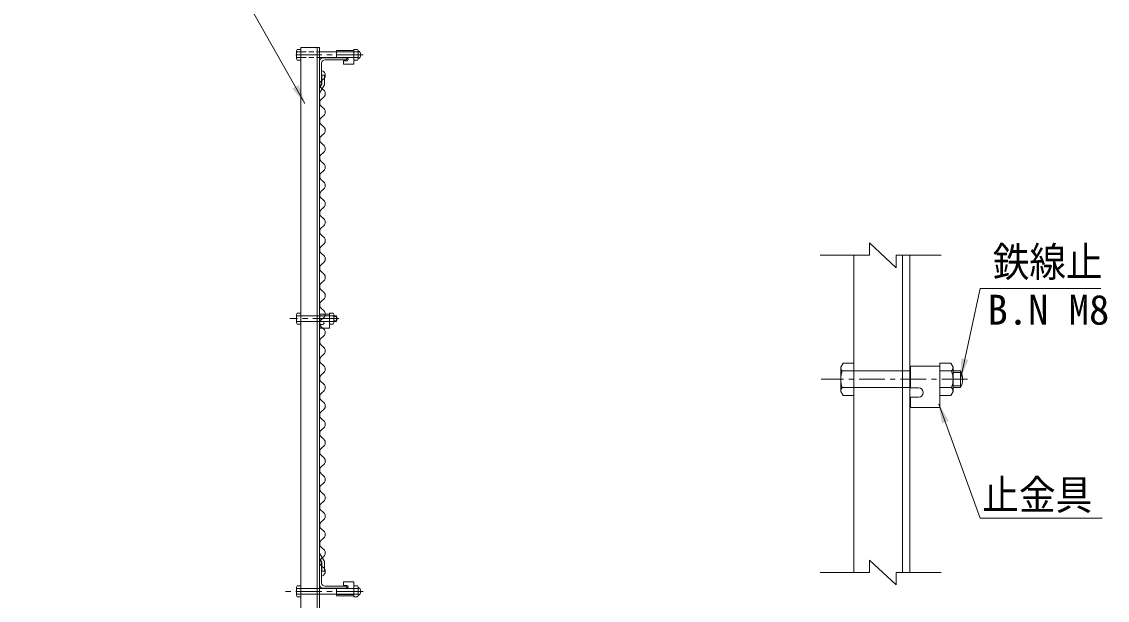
# Model space of a CAD drawing. Units: millimetres, scale not verified. Extents: x -4455 to 4455, y -3150 to 3150.
# Drawn here: x -171 to 1405, y 558 to 1397 of the extents above; entities that cross this region are included whole.
import ezdxf
from ezdxf.enums import TextEntityAlignment as Align

# ---------------------------------------------------------------- set-up
doc = ezdxf.new("R2010")
doc.units = ezdxf.units.MM
doc.header["$LTSCALE"] = 30
for name, pattern in [('DASHED', [7.5, 6, -1.5]), ('USER1', [2, 1.25, -0.25, 0.25, -0.25]), ('USER2', [0.375, 0.25, -0.125])]:
    doc.linetypes.add(name, pattern=pattern)
for name, color, linetype, lineweight in [('0-0_7詳細', 7, 'Continuous', 18), ('0-3_6文字', 7, 'Continuous', 9), ('0-7_1部材', 7, 'Continuous', 9), ('0-A_8部品', 7, 'Continuous', 18), ('0-B_2網', 4, 'Continuous', 18), ('0-C_AMI', 3, 'Continuous', 18)]:
    doc.layers.add(name, color=color, linetype=linetype, lineweight=lineweight)
doc.styles.add('ＭＳ ゴシック', font='')
doc.styles.get('ＭＳ ゴシック').set_extended_font_data('MS Gothic')

# ---------------------------------------------------------------- blocks, each defined once
blk = doc.blocks.new('NAMIX5')
at = {"layer": '0-C_AMI'}
for centre, start, end in [((53.3, -300), 118.07249, 241.92751), ((-53.3, -100), 298.07249, 61.92751), ((-53.3, -500), 298.07249, 61.92751), ((53.3, -700), 118.07249, 241.92751), ((-53.3, -900), 298.07249, 61.92751), ((53.3, -1100), 118.07249, 241.92751), ((53.3, -1500), 118.07249, 241.92751), ((-53.3, -1300), 298.07249, 61.92751), ((-53.3, -1700), 298.07249, 61.92751), ((53.3, -1900), 118.07249, 241.92751)]:
    blk.add_arc(centre, 113.3, start, end, dxfattribs=at)
blk = doc.blocks.new('NAMIX13')
at = {"layer": '0-C_AMI'}
for centre, start, end in [((-106.7, -200), 298.07249, 61.92751), ((106.7, -600), 118.07249, 241.92751), ((-106.7, -1000), 298.07249, 61.92751), ((106.7, -1400), 118.07249, 241.92751), ((-106.7, -1800), 298.07249, 61.92751), ((106.7, -2200), 118.07249, 241.92751), ((106.7, -3000), 118.07249, 241.92751), ((-106.7, -2600), 298.07249, 61.92751), ((-106.7, -3400), 298.07249, 61.92751), ((106.7, -3800), 118.07249, 241.92751), ((-106.7, -4200), 298.07249, 61.92751), ((106.7, -4600), 118.07249, 241.92751), ((106.7, -5400), 118.07249, 241.92751), ((-106.7, -5000), 298.07249, 61.92751), ((-106.7, -5800), 298.07249, 61.92751), ((106.7, -6200), 118.07249, 241.92751), ((-106.7, -6600), 298.07249, 61.92751), ((106.7, -7000), 118.07249, 241.92751), ((-106.7, -7400), 298.07249, 61.92751), ((106.7, -7800), 118.07249, 241.92751), ((-106.7, -8200), 298.07249, 61.92751), ((106.7, -8600), 118.07249, 241.92751)]:
    blk.add_arc(centre, 226.7, start, end, dxfattribs=at)
blk = doc.blocks.new('NAMI')
at = {"layer": '0-C_AMI'}
for centre, start, end in [((-106.7, -200), 298.07249, 61.92751), ((106.7, -600), 118.07249, 241.92751)]:
    blk.add_arc(centre, 226.7, start, end, dxfattribs=at)

msp = doc.modelspace()

# ---------------------------------------------------------------- linework, layer by layer
at = {"layer": '0-0_7詳細', "color": 4}
for p, q in [((1060.01, 1058.32), (1060.01, 1076.32)), ((1098.78, 1040.32), (1060.01, 1076.32)), ((1060.01, 1058.32), (988.45, 1058.32)), ((1098.78, 1058.32), (1164.05, 1058.32)), ((1098.78, 1058.32), (1098.78, 1040.32)), ((1098.78, 579.83), (1060.01, 615.83)), ((1060.01, 597.83), (1060.01, 615.83)), ((1060.01, 597.83), (988.45, 597.83)), ((1098.78, 597.83), (1164.05, 597.83)), ((1098.78, 597.83), (1098.78, 579.83))]:
    msp.add_line(p, q, dxfattribs=at)
at = {"layer": '0-0_7詳細', "lineweight": 9}
for p, q in [((1037.61, 1058.32), (1037.61, 597.83)), ((1108.11, 1058.32), (1108.11, 597.83)), ((1118.61, 1058.32), (1118.61, 597.83)), ((1018.41, 896.11), (1021.74, 901.87)), ((1021.74, 901.87), (1037.61, 901.87)), ((1037.61, 854.83), (1037.61, 901.87)), ((1162.23, 854.83), (1162.23, 901.87)), ((1178.11, 901.87), (1162.23, 901.87)), ((1181.43, 896.11), (1178.11, 901.87)), ((1018.41, 860.59), (1018.41, 896.11)), ((1020.47, 890.35), (1037.61, 890.35)), ((1119.63, 897.31), (1119.63, 865.81)), ((1119.63, 897.31), (1162.23, 897.31)), ((1162.23, 897.31), (1162.23, 837.31)), ((1179.37, 890.35), (1162.23, 890.35)), ((1181.43, 860.59), (1181.43, 896.11)), ((1181.43, 890.35), (1192.09, 890.35)), ((1192.09, 866.35), (1192.09, 890.35)), ((1018.41, 860.59), (1021.74, 854.83)), ((1020.47, 866.35), (1037.61, 866.35)), ((1021.74, 854.83), (1037.61, 854.83)), ((1119.63, 865.81), (1131.48, 865.81)), ((1119.63, 852.31), (1119.63, 837.31)), ((1119.63, 852.31), (1131.48, 852.31)), ((1179.37, 866.35), (1162.23, 866.35)), ((1181.43, 866.35), (1192.09, 866.35)), ((1118.61, 730), (1118.61, 850)), ((1119.63, 837.31), (1162.23, 837.31))]:
    msp.add_line(p, q, dxfattribs=at)
at = {"layer": '0-0_7詳細', "color": 3, "linetype": 'DASHED'}
for p, q in [((1037.61, 890.35), (1119.63, 890.35)), ((1037.61, 866.35), (1119.63, 866.35))]:
    msp.add_line(p, q, dxfattribs=at)
at = {"layer": '0-0_7詳細', "color": 1}
for p, q in [((1181.43, 887.95), (1193.3, 887.95)), ((1181.43, 868.75), (1193.3, 868.75))]:
    msp.add_line(p, q, dxfattribs=at)
at = {"layer": '0-0_7詳細', "color": 1, "linetype": 'USER1'}
msp.add_line((1202.49, 878.35), (989.99, 878.35), dxfattribs=at)
at = {"layer": '0-0_7詳細', "color": 1}
for points in [[(1396.01, 1010.32), (1220.86, 1010.32), (1192.52, 880.31)], [(1397.81, 676.82), (1220.86, 676.82), (1160.64, 842.33)]]:
    msp.add_lwpolyline(points, dxfattribs=at)
at = {"layer": '0-0_7詳細', "lineweight": 9}
msp.add_lwpolyline([(1181.43, 860.59), (1178.11, 854.83), (1162.23, 854.83)], dxfattribs=at)
for centre, radius, start, end in [((1027.5, 896.11), 9.09, 180, 219.3382), ((1054.41, 878.35), 36, 160.52878, 199.47122), ((1145.43, 878.35), 36, 340.52878, 19.47122), ((1172.35, 896.11), 9.09, 320.6618, 0), ((1171.31, 878.35), 24, 330, 30), ((1027.5, 860.59), 9.09, 140.6618, 180), ((1131.48, 859.06), 6.75, 270, 90), ((1172.35, 860.59), 9.09, 0, 39.3382)]:
    msp.add_arc(centre, radius, start, end, dxfattribs=at)
at = {"layer": '0-0_7詳細', "color": 1}
for points in [[(1192.09, 878.35), (1193.39, 908.77), (1203.57, 906.55)], [(1159.96, 844.21), (1175.11, 817.8), (1165.32, 814.24)]]:
    msp.add_solid(points, dxfattribs=at)
at = {"layer": '0-3_6文字'}
msp.add_lwpolyline([(-170.69, 1479.1), (126.99, 1479.1), (240.51, 1278.55)], dxfattribs=at)
msp.add_solid([(241.5, 1276.81), (222.19, 1300.35), (231.25, 1305.49)], dxfattribs=at)
at = {"layer": '0-7_1部材'}
for p, q in [((234.66, 1359.92), (234.66, 339.92)), ((234.66, 1359.92), (261.66, 1359.92)), ((258.16, 1359.92), (258.16, 339.92)), ((261.66, 1359.92), (261.66, 339.92)), ((261.66, 1304.92), (261.66, 1339.92)), ((266.66, 1344.92), (301.66, 1344.92)), ((269.66, 1341.92), (299.66, 1341.92)), ((301.66, 1344.92), (301.66, 1343.92)), ((264.66, 1306.92), (264.66, 1336.92)), ((268.94, 1319.89), (264.94, 1319.89)), ((264.94, 1319.89), (264.94, 1306.89)), ((268.94, 1319.89), (268.94, 1305.78)), ((261.66, 1301.48), (264.94, 1306.89)), ((261.66, 1293.77), (268.94, 1305.78)), ((261.66, 1304.92), (262.66, 1304.92)), ((261.66, 626), (268.97, 614.04)), ((261.66, 619.92), (261.66, 579.92)), ((261.66, 618.32), (264.97, 612.91)), ((261.66, 579.92), (261.66, 614.92)), ((261.66, 614.92), (262.66, 614.92)), ((264.66, 582.92), (264.66, 612.92)), ((264.97, 599.91), (264.97, 612.91)), ((268.97, 599.91), (264.97, 599.91)), ((268.97, 599.91), (268.97, 614.04)), ((301.66, 574.92), (266.66, 574.92)), ((299.66, 577.92), (269.66, 577.92)), ((286.47, 574.65), (301.22, 574.65)), ((301.66, 574.92), (301.66, 575.92))]:
    msp.add_line(p, q, dxfattribs=at)
for centre, radius, start, end in [((266.66, 1339.92), 5, 90, 180), ((269.66, 1336.92), 5, 90, 180), ((299.66, 1343.92), 2, 270, 0), ((262.66, 1306.92), 2, 270, 0), ((262.66, 612.92), 2, 0, 90), ((266.66, 579.92), 5, 180, 270), ((269.66, 582.92), 5, 180, 270), ((299.66, 575.92), 2, 0, 90)]:
    msp.add_arc(centre, radius, start, end, dxfattribs=at)
at = {"layer": '0-A_8部品', "lineweight": 9}
for p, q in [((228.26, 1355.29), (229.37, 1357.21)), ((229.37, 1357.21), (234.66, 1357.21)), ((234.66, 1341.53), (234.66, 1357.21)), ((286.47, 1355.69), (286.47, 1345.19)), ((316.77, 1357.21), (311.47, 1357.21)), ((311.47, 1341.53), (311.47, 1357.21)), ((317.87, 1355.29), (316.77, 1357.21)), ((228.26, 1343.45), (228.26, 1355.29)), ((228.95, 1353.37), (234.66, 1353.37)), ((228.95, 1345.37), (234.66, 1345.37)), ((261.66, 1353.37), (311.47, 1353.37)), ((261.66, 1345.37), (311.47, 1345.37)), ((286.47, 1345.19), (301.22, 1345.19)), ((296.47, 1340.69), (301.22, 1340.69)), ((296.47, 1340.69), (296.47, 1335.69)), ((317.19, 1353.37), (311.47, 1353.37)), ((317.19, 1345.37), (311.47, 1345.37)), ((316.77, 1341.53), (311.47, 1341.53)), ((317.87, 1343.45), (316.77, 1341.53)), ((317.87, 1343.45), (317.87, 1355.29)), ((296.47, 1335.69), (311.47, 1335.69)), ((296.47, 579.15), (296.47, 584.15)), ((296.47, 584.15), (311.47, 584.15)), ((311.47, 564.15), (311.47, 584.15)), ((228.26, 576.39), (229.37, 578.31)), ((228.26, 564.55), (228.26, 576.39)), ((228.95, 574.47), (234.66, 574.47)), ((229.37, 578.31), (234.66, 578.31)), ((234.66, 562.63), (234.66, 578.31)), ((256.76, 574.47), (311.47, 574.47)), ((286.47, 564.15), (286.47, 574.65)), ((296.47, 579.15), (301.22, 579.15)), ((311.47, 578.31), (311.47, 562.63)), ((316.77, 578.31), (311.47, 578.31)), ((317.19, 574.47), (311.47, 574.47)), ((317.87, 576.39), (316.77, 578.31)), ((228.95, 566.47), (234.66, 566.47)), ((261.66, 566.47), (316.38, 566.47)), ((286.47, 564.15), (311.47, 564.15)), ((317.19, 566.47), (311.47, 566.47)), ((316.77, 562.63), (311.47, 562.63))]:
    msp.add_line(p, q, dxfattribs=at)
at = {"layer": '0-A_8部品', "color": 1, "linetype": 'USER1'}
for p, q in [((324.89, 1349.37), (224.72, 1349.37)), ((289.62, 966.35), (218.79, 966.35)), ((324.89, 570.47), (212.27, 570.47))]:
    msp.add_line(p, q, dxfattribs=at)
at = {"layer": '0-A_8部品', "color": 3, "linetype": 'USER2'}
for p, q in [((234.66, 1353.37), (261.66, 1353.37)), ((234.66, 1345.37), (261.66, 1345.37))]:
    msp.add_line(p, q, dxfattribs=at)
at = {"layer": '0-A_8部品', "color": 3, "linetype": 'DASHED'}
for p, q in [((286.47, 1353.69), (311.47, 1353.69)), ((234.66, 970.35), (276.21, 970.35)), ((234.66, 962.35), (276.21, 962.35)), ((234.66, 574.47), (261.66, 574.47)), ((234.66, 566.47), (261.66, 566.47)), ((286.47, 566.15), (311.47, 566.15))]:
    msp.add_line(p, q, dxfattribs=at)
at = {"layer": '0-A_8部品', "color": 3}
for p, q in [((228.26, 972.27), (229.37, 974.19)), ((228.26, 960.43), (228.26, 972.27)), ((228.95, 970.35), (234.66, 970.35)), ((228.95, 962.35), (234.66, 962.35)), ((229.37, 974.19), (234.66, 974.19)), ((234.66, 958.51), (234.66, 974.19)), ((262.01, 972.67), (262.01, 962.17)), ((262.01, 972.67), (276.21, 972.67)), ((262.01, 962.17), (265.96, 962.17)), ((276.21, 958.51), (276.21, 974.19)), ((276.21, 972.67), (276.21, 952.67)), ((281.92, 970.35), (276.21, 970.35)), ((281.92, 962.35), (276.21, 962.35)), ((282.61, 960.43), (282.61, 972.27)), ((282.61, 970.35), (286.16, 970.35)), ((282.61, 969.55), (286.56, 969.55)), ((282.61, 963.15), (286.56, 963.15)), ((282.61, 962.35), (286.16, 962.35)), ((286.16, 962.35), (286.16, 970.35)), ((262.01, 957.67), (265.96, 957.67)), ((262.01, 957.67), (262.01, 952.67)), ((262.01, 952.67), (276.21, 952.67)), ((281.5, 958.51), (276.21, 958.51)), ((282.61, 960.43), (281.5, 958.51))]:
    msp.add_line(p, q, dxfattribs=at)
at = {"layer": '0-A_8部品', "lineweight": 9}
for points in [[(286.47, 1355.69), (311.47, 1355.69), (311.47, 1335.69)], [(228.26, 1343.45), (229.37, 1341.53), (234.66, 1341.53)], [(317.87, 576.39), (317.87, 564.55), (316.77, 562.63)], [(228.26, 564.55), (229.37, 562.63), (234.66, 562.63)]]:
    msp.add_lwpolyline(points, dxfattribs=at)
at = {"layer": '0-A_8部品', "color": 3}
for points in [[(282.61, 972.27), (281.5, 974.19), (276.21, 974.19)], [(228.26, 960.43), (229.37, 958.51), (234.66, 958.51)]]:
    msp.add_lwpolyline(points, dxfattribs=at)
at = {"layer": '0-A_8部品', "lineweight": 9}
for centre, radius, start, end in [((231.29, 1355.29), 3.03, 180, 219.3382), ((240.26, 1349.37), 12, 160.52878, 199.47122), ((231.29, 1343.45), 3.03, 140.6618, 180), ((301.22, 1342.94), 2.25, 270, 90), ((305.87, 1349.37), 12, 340.52878, 19.47122), ((314.85, 1355.29), 3.03, 320.6618, 0), ((314.85, 1343.45), 3.03, 0, 39.3382), ((314.72, 1349.37), 6.71, 298.05542, 61.94458), ((231.29, 576.39), 3.03, 180, 219.3382), ((240.26, 570.47), 12, 160.52878, 199.47122), ((301.22, 576.9), 2.25, 270, 90), ((305.87, 570.47), 12, 340.52878, 19.47122), ((314.85, 576.39), 3.03, 320.6618, 0), ((314.72, 570.47), 6.71, 298.05542, 61.94458), ((231.29, 564.55), 3.03, 140.6618, 180), ((314.85, 564.55), 3.03, 0, 39.3382)]:
    msp.add_arc(centre, radius, start, end, dxfattribs=at)
at = {"layer": '0-A_8部品', "color": 3}
for centre, radius, start, end in [((231.29, 972.27), 3.03, 180, 219.3382), ((240.26, 966.35), 12, 160.52878, 199.47122), ((231.29, 960.43), 3.03, 140.6618, 180), ((265.96, 959.92), 2.25, 270, 90), ((279.58, 972.27), 3.03, 320.6618, 0), ((270.61, 966.35), 12, 340.52878, 19.47122), ((279.58, 960.43), 3.03, 0, 39.3382), ((279.23, 966.35), 8, 330, 30)]:
    msp.add_arc(centre, radius, start, end, dxfattribs=at)
at = {"layer": '0-C_AMI'}
for centre, start, end in [((262.44, 812.93), 298.07249, 61.92751), ((269.55, 799.6), 118.07249, 241.92751), ((262.44, 786.26), 298.07249, 61.92751), ((269.55, 772.93), 118.07249, 241.92751), ((262.44, 759.6), 298.07249, 61.92751), ((269.55, 746.26), 118.07249, 241.92751), ((269.55, 719.6), 118.07249, 241.92751), ((262.44, 732.93), 298.07249, 61.92751), ((262.44, 706.26), 298.07249, 61.92751), ((269.55, 692.93), 118.07249, 241.92751), ((262.44, 679.6), 298.07249, 61.92751), ((269.55, 666.26), 118.07249, 241.92751), ((269.55, 639.6), 118.07249, 241.92751), ((262.44, 652.93), 298.07249, 61.92751), ((262.44, 626.26), 298.07249, 61.92751), ((269.55, 612.93), 118.07249, 241.92751), ((262.44, 599.6), 298.07249, 61.92751)]:
    msp.add_arc(centre, 7.56, start, end, dxfattribs=at)

# ---------------------------------------------------------------- block references
at = {"layer": '0-B_2網'}
for name, p, xscale, yscale in [('NAMI', (266, 1326.26), 0.03333333, 0.03333333), ('NAMI', (266, 1299.6), 0.03333333, 0.03333333), ('NAMI', (266, 1272.93), 0.03333333, 0.03333333), ('NAMIX5', (266, 1246.26), 0.06666667, 0.06666667), ('NAMIX13', (266, 1112.93), 0.03333333, 0.03333333)]:
    msp.add_blockref(name, p, dxfattribs=dict(at, xscale=xscale, yscale=yscale))

# ---------------------------------------------------------------- texts
at = {"layer": '0-0_7詳細', "color": 3, "style": 'ＭＳ ゴシック', "width": 0.9}
for s, p in [('鉄線止', (1239.04, 1014.08)), ('止金具', (1223.89, 675.87))]:
    msp.add_text(s, height=43.33, dxfattribs=at).set_placement(p, align=Align.BOTTOM_LEFT)
at = {"layer": '0-0_7詳細', "color": 3, "style": 'ＭＳ ゴシック'}
msp.add_text('B.N M8', height=43.33, dxfattribs=at).set_placement((1231.43, 944.66), align=Align.BOTTOM_LEFT)

doc.saveas('drawing.dxf')
